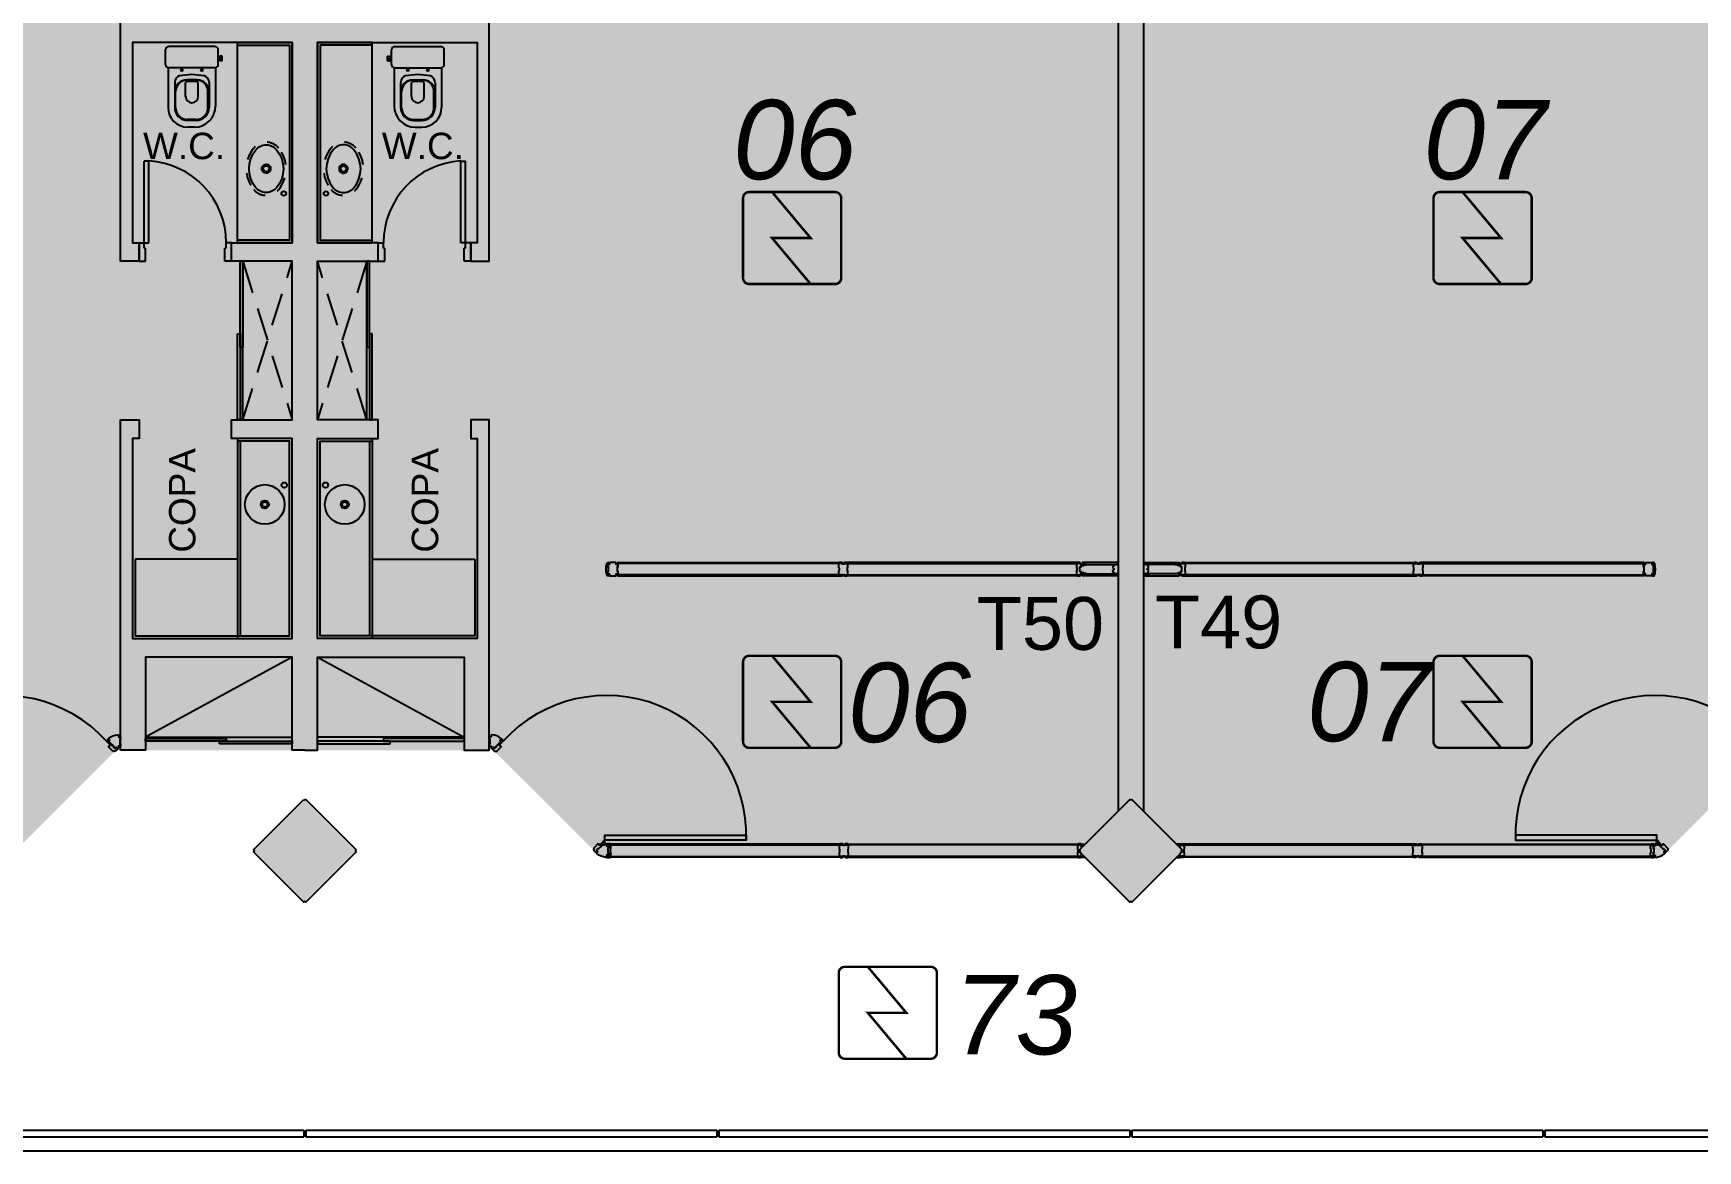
# Model space of a CAD drawing. Header units: metres. Extents: x -331 to 2982, y 362 to 2539.
# Drawn here: x 794.57 to 807.16, y 1324.54 to 1333 of the extents above; entities that cross this region are included whole.
import ezdxf

# ---------------------------------------------------------------- set-up
doc = ezdxf.new("R2010")
doc.units = ezdxf.units.M
for name, pattern in [('DASHED2', [0.375, 0.25, -0.125]), ('XR_BL2_3 PAV$0$CONTINUOUS', [0]), ('XR_BL2_3 PAV$0$HIDDEN', [0.375, 0.25, -0.125])]:
    doc.linetypes.add(name, pattern=pattern)
doc.layers.add('_salas', color=251, linetype='Continuous', plot=False)
for name, color, linetype in [('ALV', 251, 'Continuous'), ('CX', 251, 'Continuous'), ('DET. FUMAÇA', 1, 'Continuous'), ('Detector_antigo', 84, 'Continuous'), ('Div', 251, 'Continuous'), ('Est', 251, 'Continuous'), ('Mob', 251, 'Continuous'), ('Pis', 251, 'Continuous'), ('Proj', 251, 'DASHED2'), ('Texto_Salas', 251, 'Continuous'), ('vid', 251, 'Continuous')]:
    doc.layers.add(name, color=color, linetype=linetype)
doc.styles.add('ARIAL', font='arial.ttf')
doc.styles.add('X3G_ENTITY_1416BAE9', font='arial.ttf', dxfattribs={"height": 0.6})
doc.styles.add('X3G_ENTITY_142274D6', font='arial.ttf', dxfattribs={"height": 0.4})
doc.styles.add('X3G_ENTITY_14227518', font='arial.ttf', dxfattribs={"height": 0.4})

# ---------------------------------------------------------------- blocks, each defined once
blk = doc.blocks.new('Detector de fumaça')
at = {"layer": 'DET. FUMAÇA', "linetype": 'Continuous', "lineweight": 15, "const_width": 0.0187}
blk.add_lwpolyline([(774.599, 539.816), (775.249, 539.816, -0.414214), (775.296, 539.769), (775.296, 539.167, -0.414214), (775.249, 539.12), (774.599, 539.12, -0.414214), (774.553, 539.167), (774.553, 539.769, -0.414214)], format="xyb", close=True, dxfattribs=at)
blk.add_lwpolyline([(774.773, 539.816), (775.064, 539.468), (774.773, 539.468), (775.064, 539.12)], dxfattribs=at)

msp = doc.modelspace()

# ---------------------------------------------------------------- hatches: boundary and pattern name
at = {"layer": '_salas', "transparency": 33554559}
h = msp.add_hatch(color=256, dxfattribs=at)
h.dxf.hatch_style = 1
h.paths.add_polyline_path([(870.379, 1337.729), (851.629, 1337.729), (851.629, 1339.284), (851.299, 1339.284), (851.299, 1337.729), (840.564, 1337.729), (840.564, 1339.284), (840.234, 1339.284), (840.234, 1337.729), (765.239, 1337.729), (765.239, 1326.38), (765.429, 1326.38), (765.429, 1326.577), (765.615, 1326.764), (769.35, 1326.765), (769.383, 1326.773), (769.434, 1326.814), (770.192, 1327.57), (770.205, 1327.583), (770.229, 1327.574), (771.624, 1327.574), (773.019, 1327.574), (773.043, 1327.583), (773.056, 1327.57), (773.814, 1326.814), (773.866, 1326.773), (773.898, 1326.765), (777.527, 1326.765), (777.867, 1326.425), (777.874, 1326.432), (778.221, 1326.765), (781.85, 1326.765), (781.882, 1326.773), (781.934, 1326.814), (782.692, 1327.57), (782.705, 1327.583), (782.729, 1327.574), (784.124, 1327.574), (785.519, 1327.574), (785.543, 1327.583), (785.556, 1327.57), (786.314, 1326.814), (786.365, 1326.773), (786.398, 1326.765), (790.027, 1326.765), (790.367, 1326.425), (790.374, 1326.432), (790.721, 1326.765), (794.35, 1326.765), (794.382, 1326.773), (794.434, 1326.814), (795.191, 1327.57), (795.205, 1327.583), (795.229, 1327.574), (796.624, 1327.574), (798.019, 1327.574), (798.043, 1327.583), (798.056, 1327.57), (798.814, 1326.814), (798.865, 1326.773), (798.898, 1326.765), (802.527, 1326.765), (802.867, 1326.425), (802.874, 1326.432), (803.221, 1326.765), (806.85, 1326.765), (806.882, 1326.773), (806.934, 1326.814), (807.691, 1327.57), (807.705, 1327.583), (807.729, 1327.574), (809.124, 1327.574), (810.519, 1327.574), (810.543, 1327.583), (810.556, 1327.57), (811.314, 1326.814), (811.365, 1326.773), (811.398, 1326.765), (815.027, 1326.765), (815.367, 1326.425), (815.374, 1326.432), (815.721, 1326.765), (819.35, 1326.765), (819.382, 1326.773), (819.434, 1326.814), (820.191, 1327.57), (820.204, 1327.583), (820.229, 1327.574), (821.624, 1327.574), (823.019, 1327.574), (823.043, 1327.583), (823.056, 1327.57), (823.814, 1326.814), (823.865, 1326.773), (823.898, 1326.765), (827.528, 1326.765), (827.867, 1326.425), (827.874, 1326.432), (828.221, 1326.765), (831.85, 1326.765), (831.883, 1326.773), (831.935, 1326.814), (832.692, 1327.57), (832.705, 1327.583), (832.729, 1327.574), (834.124, 1327.574), (835.519, 1327.574), (835.544, 1327.583), (835.557, 1327.57), (836.314, 1326.814), (836.366, 1326.773), (836.398, 1326.765), (840.042, 1326.765), (840.374, 1326.432), (840.756, 1326.814), (840.474, 1327.096), (840.474, 1328.054), (841.234, 1328.054), (841.234, 1329.894), (849.608, 1329.894), (849.608, 1326.814), (849.748, 1326.814), (849.748, 1327.574), (851.494, 1327.574), (852.889, 1327.574), (852.913, 1327.583), (852.926, 1327.57), (853.684, 1326.814), (853.736, 1326.773), (853.768, 1326.765), (857.397, 1326.765), (857.737, 1326.425), (857.744, 1326.432), (858.091, 1326.765), (861.72, 1326.765), (861.752, 1326.773), (861.804, 1326.814), (862.562, 1327.57), (862.575, 1327.583), (862.599, 1327.574), (863.994, 1327.574), (865.389, 1327.574), (865.413, 1327.583), (865.426, 1327.57), (866.184, 1326.814), (866.235, 1326.773), (866.268, 1326.765), (870.003, 1326.764), (870.189, 1326.577), (870.189, 1326.38), (870.379, 1326.38), (870.379, 1326.38)])
h = msp.add_hatch(color=256, dxfattribs=at)
h.dxf.hatch_style = 1
h.paths.add_polyline_path([(797.006, 1326.814), (796.624, 1327.196), (796.242, 1326.814), (796.624, 1326.432)])
h.paths.add_polyline_path([(809.124, 1327.196), (808.742, 1326.814), (809.124, 1326.432), (809.506, 1326.814)])
h.paths.add_polyline_path([(821.624, 1326.432), (822.006, 1326.814), (821.624, 1327.196), (821.242, 1326.814)])

# ---------------------------------------------------------------- linework, layer by layer
at = {"layer": 'ALV'}
for p, q in [((802.779, 1335.113), (802.779, 1327.115)), ((802.969, 1335.113), (802.969, 1327.115))]:
    msp.add_line(p, q, dxfattribs=at)
for points in [[(796.624, 1327.574), (796.529, 1327.574), (796.529, 1328.279), (795.419, 1328.279), (795.419, 1327.574), (795.229, 1327.574), (795.229, 1330.074), (795.369, 1330.074), (795.369, 1329.934), (795.319, 1329.934), (795.319, 1328.419), (796.529, 1328.419), (796.529, 1329.934), (796.069, 1329.934), (796.069, 1330.074), (796.529, 1330.074), (796.529, 1331.274), (796.069, 1331.274), (796.069, 1331.414), (796.529, 1331.414), (796.529, 1332.929), (795.319, 1332.929), (795.319, 1331.414), (795.369, 1331.414), (795.369, 1331.274), (795.229, 1331.274), (795.229, 1334.724)], [(796.624, 1327.574), (796.719, 1327.574), (796.719, 1328.279), (797.829, 1328.279), (797.829, 1327.574), (798.019, 1327.574), (798.019, 1330.074), (797.879, 1330.074), (797.879, 1329.934), (797.929, 1329.934), (797.929, 1328.419), (796.719, 1328.419), (796.719, 1329.934), (797.179, 1329.934), (797.179, 1330.074), (796.719, 1330.074), (796.719, 1331.274), (797.179, 1331.274), (797.179, 1331.414), (796.719, 1331.414), (796.719, 1332.929), (797.929, 1332.929), (797.929, 1331.414), (797.879, 1331.414), (797.879, 1331.274), (798.019, 1331.274), (798.019, 1334.724)]]:
    msp.add_lwpolyline(points, dxfattribs=at)
at = {"layer": 'CX'}
for p, q in [((795.409, 1331.414), (795.409, 1332.033)), ((795.444, 1332.033), (795.409, 1332.033)), ((795.444, 1331.414), (795.444, 1332.033)), ((797.804, 1331.414), (797.804, 1332.033)), ((797.804, 1332.033), (797.839, 1332.033)), ((797.839, 1331.414), (797.839, 1332.033)), ((795.369, 1331.274), (795.369, 1331.414)), ((795.369, 1331.414), (795.409, 1331.414)), ((795.409, 1331.414), (795.444, 1331.414)), ((795.409, 1331.374), (795.409, 1331.414)), ((795.409, 1331.374), (795.419, 1331.374)), ((795.419, 1331.274), (795.419, 1331.374)), ((796.019, 1331.274), (796.019, 1331.374)), ((796.029, 1331.374), (796.019, 1331.374)), ((796.069, 1331.414), (796.029, 1331.414)), ((796.029, 1331.374), (796.029, 1331.414)), ((796.069, 1331.274), (796.069, 1331.414)), ((797.179, 1331.274), (797.179, 1331.414)), ((797.179, 1331.414), (797.219, 1331.414)), ((797.219, 1331.374), (797.219, 1331.414)), ((797.219, 1331.374), (797.229, 1331.374)), ((797.229, 1331.274), (797.229, 1331.374)), ((797.839, 1331.414), (797.804, 1331.414)), ((797.829, 1331.274), (797.829, 1331.374)), ((797.839, 1331.374), (797.829, 1331.374)), ((797.839, 1331.374), (797.839, 1331.414)), ((797.879, 1331.414), (797.839, 1331.414)), ((797.879, 1331.274), (797.879, 1331.414)), ((795.369, 1331.274), (795.419, 1331.274)), ((796.069, 1331.274), (796.019, 1331.274)), ((797.179, 1331.274), (797.229, 1331.274)), ((797.879, 1331.274), (797.829, 1331.274))]:
    msp.add_line(p, q, dxfattribs=at)
for points in [[(798.92, 1328.893, -0.32019), (798.911, 1328.9, 0.002744), (798.907, 1328.911, -0.332744), (798.908, 1328.912, 0.702025), (798.907, 1328.916, -0.317833), (798.906, 1328.917, -0.05088), (798.904, 1328.944, -0.05088), (798.906, 1328.972, -0.317833), (798.907, 1328.973, 0.702025), (798.908, 1328.977, -0.332744), (798.907, 1328.978, 0.002744), (798.911, 1328.989, -0.32019), (798.92, 1328.995), (798.923, 1328.995, -0.414214), (798.928, 1328.99), (798.928, 1328.979), (798.915, 1328.979), (798.915, 1328.962, 0.414214), (798.915, 1328.962), (798.916, 1328.962), (798.916, 1328.963, -0.414214), (798.918, 1328.965), (798.92, 1328.965), (798.92, 1328.924), (798.918, 1328.924, -0.414214), (798.916, 1328.926), (798.916, 1328.927), (798.915, 1328.927, 0.414214), (798.915, 1328.926), (798.915, 1328.909), (798.928, 1328.909), (798.928, 1328.898, -0.414214), (798.923, 1328.893)], [(798.993, 1328.965), (798.993, 1328.962), (798.994, 1328.962, 0.414214), (798.995, 1328.962), (798.995, 1328.979), (798.98, 1328.979), (798.98, 1328.99, 0.414214), (798.975, 1328.995), (798.935, 1328.995, 0.414214), (798.93, 1328.99), (798.93, 1328.979), (798.915, 1328.979), (798.915, 1328.962, 0.414214), (798.915, 1328.962), (798.916, 1328.962), (798.916, 1328.963, -0.414214), (798.918, 1328.965), (798.92, 1328.965), (798.92, 1328.924), (798.918, 1328.924, -0.414214), (798.916, 1328.926), (798.916, 1328.927), (798.915, 1328.927, 0.414214), (798.915, 1328.926), (798.915, 1328.909), (798.93, 1328.909), (798.93, 1328.898, 0.414214), (798.935, 1328.893), (798.955, 1328.893), (798.975, 1328.893, 0.414214), (798.98, 1328.898), (798.98, 1328.909), (798.995, 1328.909), (798.995, 1328.926, 0.414214), (798.994, 1328.927), (798.993, 1328.927), (798.993, 1328.924), (798.99, 1328.924), (798.99, 1328.965)], [(800.7, 1328.986), (800.696, 1328.986, 0.414214), (800.693, 1328.983), (800.693, 1328.989, 0.439162), (800.687, 1328.995), (800.669, 1328.995, 0.414214), (800.668, 1328.994), (800.668, 1328.994), (800.683, 1328.994), (800.683, 1328.987), (800.668, 1328.987, 0.322891), (800.663, 1328.981), (800.663, 1328.961, 0.13729), (800.663, 1328.958), (800.665, 1328.956, -0.13729), (800.666, 1328.953), (800.666, 1328.944), (800.666, 1328.935, -0.13729), (800.665, 1328.933), (800.663, 1328.93, 0.13729), (800.663, 1328.928), (800.663, 1328.907, 0.322891), (800.668, 1328.902), (800.683, 1328.902), (800.683, 1328.895), (800.668, 1328.895), (800.668, 1328.894, 0.414214), (800.669, 1328.893), (800.687, 1328.893, 0.439162), (800.693, 1328.9), (800.693, 1328.905, 0.414214), (800.696, 1328.902), (800.7, 1328.902, 0.414214), (800.703, 1328.905), (800.703, 1328.9, 0.439162), (800.709, 1328.893), (800.727, 1328.893, 0.414214), (800.728, 1328.894), (800.728, 1328.895), (800.713, 1328.895), (800.713, 1328.902), (800.728, 1328.902, 0.322891), (800.734, 1328.907), (800.734, 1328.928, 0.13729), (800.733, 1328.93), (800.731, 1328.933, -0.13729), (800.731, 1328.935), (800.731, 1328.944), (800.731, 1328.953, -0.13729), (800.731, 1328.956), (800.733, 1328.958, 0.13729), (800.734, 1328.961), (800.734, 1328.981, 0.322891), (800.728, 1328.987), (800.713, 1328.987), (800.713, 1328.994), (800.728, 1328.994), (800.728, 1328.994, 0.414214), (800.727, 1328.995), (800.709, 1328.995, 0.439162), (800.703, 1328.989), (800.703, 1328.983, 0.414214)], [(802.739, 1328.956), (802.742, 1328.967, -0.194954), (802.743, 1328.968), (802.744, 1328.969, 0.387702), (802.745, 1328.972), (802.743, 1328.975), (802.744, 1328.975), (802.746, 1328.971), (802.747, 1328.971), (802.747, 1328.978), (802.735, 1328.978), (802.735, 1328.979), (802.779, 1328.979), (802.779, 1328.909), (802.735, 1328.909), (802.735, 1328.911), (802.747, 1328.911), (802.747, 1328.917), (802.746, 1328.918), (802.744, 1328.914), (802.743, 1328.914), (802.745, 1328.917, 0.387702), (802.744, 1328.92), (802.743, 1328.921, -0.194954), (802.742, 1328.922), (802.739, 1328.932, -0.268551), (802.741, 1328.937), (802.749, 1328.942), (802.749, 1328.946), (802.741, 1328.952, -0.268551)], [(803.008, 1328.956), (803.006, 1328.967, 0.194954), (803.005, 1328.968), (803.003, 1328.969, -0.387702), (803.003, 1328.972), (803.004, 1328.975), (803.004, 1328.975), (803.002, 1328.971), (803.001, 1328.971), (803.001, 1328.978), (803.013, 1328.978), (803.013, 1328.979), (802.969, 1328.979), (802.969, 1328.909), (803.013, 1328.909), (803.013, 1328.911), (803.001, 1328.911), (803.001, 1328.917), (803.002, 1328.918), (803.004, 1328.914), (803.004, 1328.914), (803.003, 1328.917, -0.387702), (803.003, 1328.92), (803.005, 1328.921, 0.194954), (803.006, 1328.922), (803.008, 1328.932, 0.268551), (803.007, 1328.937), (802.999, 1328.942), (802.999, 1328.946), (803.007, 1328.952, 0.268551)], [(805.048, 1328.986), (805.052, 1328.986, -0.414214), (805.055, 1328.983), (805.055, 1328.989, -0.439162), (805.061, 1328.995), (805.079, 1328.995, -0.414214), (805.08, 1328.994), (805.08, 1328.994), (805.065, 1328.994), (805.065, 1328.987), (805.08, 1328.987, -0.322891), (805.085, 1328.981), (805.085, 1328.961, -0.13729), (805.085, 1328.958), (805.083, 1328.956, 0.13729), (805.082, 1328.953), (805.082, 1328.944), (805.082, 1328.935, 0.13729), (805.083, 1328.933), (805.085, 1328.93, -0.13729), (805.085, 1328.928), (805.085, 1328.907, -0.322891), (805.08, 1328.902), (805.065, 1328.902), (805.065, 1328.895), (805.08, 1328.895), (805.08, 1328.894, -0.414214), (805.079, 1328.893), (805.061, 1328.893, -0.439162), (805.055, 1328.9), (805.055, 1328.905, -0.414214), (805.052, 1328.902), (805.048, 1328.902, -0.414214), (805.045, 1328.905), (805.045, 1328.9, -0.439162), (805.039, 1328.893), (805.021, 1328.893, -0.414214), (805.02, 1328.894), (805.02, 1328.895), (805.035, 1328.895), (805.035, 1328.902), (805.02, 1328.902, -0.322891), (805.014, 1328.907), (805.014, 1328.928, -0.13729), (805.015, 1328.93), (805.017, 1328.933, 0.13729), (805.017, 1328.935), (805.017, 1328.944), (805.017, 1328.953, 0.13729), (805.017, 1328.956), (805.015, 1328.958, -0.13729), (805.014, 1328.961), (805.014, 1328.981, -0.322891), (805.02, 1328.987), (805.035, 1328.987), (805.035, 1328.994), (805.02, 1328.994), (805.02, 1328.994, -0.414214), (805.021, 1328.995), (805.039, 1328.995, -0.439162), (805.045, 1328.989), (805.045, 1328.983, -0.414214)], [(806.755, 1328.965), (806.755, 1328.962), (806.754, 1328.962, -0.414214), (806.753, 1328.962), (806.753, 1328.979), (806.768, 1328.979), (806.768, 1328.99, -0.414214), (806.773, 1328.995), (806.813, 1328.995, -0.414214), (806.818, 1328.99), (806.818, 1328.979), (806.833, 1328.979), (806.833, 1328.962, -0.414214), (806.833, 1328.962), (806.832, 1328.962), (806.832, 1328.963, 0.414214), (806.83, 1328.965), (806.828, 1328.965), (806.828, 1328.924), (806.83, 1328.924, 0.414214), (806.832, 1328.926), (806.832, 1328.927), (806.833, 1328.927, -0.414214), (806.833, 1328.926), (806.833, 1328.909), (806.818, 1328.909), (806.818, 1328.898, -0.414214), (806.813, 1328.893), (806.793, 1328.893), (806.773, 1328.893, -0.414214), (806.768, 1328.898), (806.768, 1328.909), (806.753, 1328.909), (806.753, 1328.926, -0.414214), (806.754, 1328.927), (806.755, 1328.927), (806.755, 1328.924), (806.758, 1328.924), (806.758, 1328.965)], [(806.828, 1328.893, 0.32019), (806.837, 1328.9, -0.002744), (806.84, 1328.911, 0.332744), (806.84, 1328.912, -0.702025), (806.841, 1328.916, 0.317833), (806.841, 1328.917, 0.05088), (806.844, 1328.944, 0.05088), (806.841, 1328.972, 0.317833), (806.841, 1328.973, -0.702025), (806.84, 1328.977, 0.332744), (806.84, 1328.978, -0.002744), (806.837, 1328.989, 0.32019), (806.828, 1328.995), (806.825, 1328.995, 0.414214), (806.82, 1328.99), (806.82, 1328.979), (806.833, 1328.979), (806.833, 1328.962, -0.414214), (806.833, 1328.962), (806.832, 1328.962), (806.832, 1328.963, 0.414214), (806.83, 1328.965), (806.828, 1328.965), (806.828, 1328.924), (806.83, 1328.924, 0.414214), (806.832, 1328.926), (806.832, 1328.927), (806.833, 1328.927, -0.414214), (806.833, 1328.926), (806.833, 1328.909), (806.82, 1328.909), (806.82, 1328.898, 0.414214), (806.825, 1328.893)], [(795.229, 1327.659, -0.414214), (795.228, 1327.658), (795.227, 1327.658), (795.227, 1327.659, 0.414214), (795.225, 1327.661), (795.224, 1327.661), (795.224, 1327.641), (795.224, 1327.621), (795.225, 1327.621, 0.414214), (795.227, 1327.622), (795.227, 1327.623), (795.228, 1327.623, -0.414214), (795.229, 1327.623), (795.229, 1327.606), (795.214, 1327.606), (795.214, 1327.595, -0.668179), (795.205, 1327.591), (795.197, 1327.599), (795.187, 1327.589), (795.175, 1327.601, -0.414214), (795.175, 1327.601), (795.175, 1327.602), (795.176, 1327.601, 0.414214), (795.179, 1327.601), (795.18, 1327.603), (795.151, 1327.631), (795.15, 1327.63, 0.414214), (795.15, 1327.627), (795.151, 1327.627), (795.15, 1327.626, -0.414214), (795.149, 1327.626), (795.137, 1327.638), (795.148, 1327.649), (795.14, 1327.657, -0.441105), (795.14, 1327.664, -0.152372), (795.208, 1327.692, -0.441105), (795.214, 1327.687), (795.214, 1327.676), (795.229, 1327.676)], [(798.019, 1327.659, 0.414214), (798.02, 1327.658), (798.021, 1327.658), (798.021, 1327.659, -0.414214), (798.023, 1327.661), (798.024, 1327.661), (798.024, 1327.641), (798.024, 1327.621), (798.023, 1327.621, -0.414214), (798.021, 1327.622), (798.021, 1327.623), (798.02, 1327.623, 0.414214), (798.019, 1327.623), (798.019, 1327.606), (798.034, 1327.606), (798.034, 1327.595, 0.668179), (798.043, 1327.591), (798.051, 1327.599), (798.061, 1327.589), (798.073, 1327.601, 0.414214), (798.073, 1327.601), (798.073, 1327.602), (798.072, 1327.601, -0.414214), (798.069, 1327.601), (798.068, 1327.603), (798.097, 1327.631), (798.098, 1327.63, -0.414214), (798.098, 1327.627), (798.097, 1327.627), (798.098, 1327.626, 0.414214), (798.099, 1327.626), (798.111, 1327.638), (798.1, 1327.649), (798.108, 1327.657, 0.441105), (798.108, 1327.664, 0.152372), (798.04, 1327.692, 0.441105), (798.034, 1327.687), (798.034, 1327.676), (798.019, 1327.676)], [(798.89, 1326.857), (798.897, 1326.864, 0.414214), (798.897, 1326.871), (798.888, 1326.88, 0.414214), (798.885, 1326.88), (798.877, 1326.872), (798.878, 1326.871), (798.878, 1326.871), (798.877, 1326.872), (798.877, 1326.872), (798.886, 1326.881, -0.294496), (798.888, 1326.882, 3.099483), (798.884, 1326.888), (798.882, 1326.886), (798.883, 1326.885), (798.862, 1326.864), (798.864, 1326.862), (798.874, 1326.872), (798.874, 1326.871), (798.865, 1326.863), (798.867, 1326.86), (798.867, 1326.86), (798.866, 1326.861), (798.858, 1326.853), (798.853, 1326.858), (798.852, 1326.855), (798.848, 1326.86), (798.85, 1326.86), (798.845, 1326.866, 0.414214), (798.842, 1326.866), (798.814, 1326.837, 0.414214), (798.814, 1326.814), (798.827, 1326.8, 0.422579), (798.834, 1326.801), (798.841, 1326.808), (798.83, 1326.818), (798.842, 1326.83, -0.414214), (798.843, 1326.83), (798.844, 1326.829), (798.843, 1326.829, 0.414214), (798.843, 1326.826), (798.844, 1326.825), (798.873, 1326.854), (798.872, 1326.855, 0.414214), (798.869, 1326.855), (798.869, 1326.854), (798.868, 1326.855, -0.414214), (798.868, 1326.855), (798.88, 1326.868)], [(806.858, 1326.857), (806.85, 1326.864, -0.414214), (806.85, 1326.871), (806.86, 1326.88, -0.414214), (806.862, 1326.88), (806.87, 1326.872), (806.869, 1326.871), (806.87, 1326.871), (806.871, 1326.872), (806.871, 1326.872), (806.862, 1326.881, 0.294496), (806.86, 1326.882, -3.099483), (806.864, 1326.888), (806.866, 1326.886), (806.865, 1326.885), (806.886, 1326.864), (806.884, 1326.862), (806.874, 1326.872), (806.874, 1326.871), (806.883, 1326.863), (806.88, 1326.86), (806.881, 1326.86), (806.882, 1326.861), (806.89, 1326.853), (806.895, 1326.858), (806.896, 1326.855), (806.9, 1326.86), (806.897, 1326.86), (806.903, 1326.866, -0.414214), (806.905, 1326.866), (806.934, 1326.837, -0.414214), (806.934, 1326.814), (806.921, 1326.8, -0.422579), (806.914, 1326.801), (806.907, 1326.808), (806.917, 1326.818), (806.905, 1326.83, 0.414214), (806.905, 1326.83), (806.904, 1326.829), (806.905, 1326.829, -0.414214), (806.905, 1326.826), (806.903, 1326.825), (806.875, 1326.854), (806.876, 1326.855, -0.414214), (806.878, 1326.855), (806.879, 1326.854), (806.88, 1326.855, 0.414214), (806.88, 1326.855), (806.868, 1326.868)], [(798.922, 1326.78), (798.907, 1326.78), (798.907, 1326.769, -0.440902), (798.901, 1326.764, -0.152386), (798.834, 1326.792, -0.440902), (798.833, 1326.8), (798.841, 1326.807), (798.83, 1326.818), (798.842, 1326.83, -0.414214), (798.843, 1326.83), (798.844, 1326.829), (798.843, 1326.829, 0.414214), (798.843, 1326.826), (798.844, 1326.825), (798.873, 1326.854), (798.872, 1326.855, 0.414214), (798.869, 1326.855), (798.869, 1326.854), (798.868, 1326.855, -0.414214), (798.868, 1326.855), (798.88, 1326.868), (798.891, 1326.857), (798.898, 1326.865, -0.668179), (798.907, 1326.861), (798.907, 1326.85), (798.922, 1326.85), (798.922, 1326.833, -0.414214), (798.921, 1326.833), (798.92, 1326.833), (798.92, 1326.834, 0.414214), (798.919, 1326.835), (798.917, 1326.835), (798.917, 1326.815), (798.917, 1326.795), (798.919, 1326.795, 0.414214), (798.92, 1326.797), (798.92, 1326.798), (798.921, 1326.798, -0.414214), (798.922, 1326.797)], [(798.939, 1326.798, 0.13729), (798.939, 1326.801), (798.937, 1326.804, -0.13729), (798.936, 1326.806), (798.936, 1326.815), (798.936, 1326.824, -0.13729), (798.937, 1326.827), (798.939, 1326.829, 0.13729), (798.939, 1326.832), (798.939, 1326.852, 0.322891), (798.934, 1326.857), (798.919, 1326.857), (798.919, 1326.865), (798.934, 1326.865), (798.934, 1326.865, 0.414214), (798.933, 1326.866), (798.915, 1326.866, 0.439162), (798.909, 1326.86), (798.909, 1326.85), (798.922, 1326.85), (798.922, 1326.833, -0.414214), (798.921, 1326.833), (798.92, 1326.833), (798.92, 1326.834, 0.414214), (798.919, 1326.835), (798.917, 1326.835), (798.917, 1326.815), (798.917, 1326.795), (798.919, 1326.795, 0.414214), (798.92, 1326.797), (798.92, 1326.798), (798.921, 1326.798, -0.414214), (798.922, 1326.797), (798.922, 1326.78), (798.909, 1326.78), (798.909, 1326.77, 0.439162), (798.915, 1326.763), (798.933, 1326.763, 0.414214), (798.934, 1326.764), (798.934, 1326.764), (798.919, 1326.764), (798.919, 1326.772), (798.934, 1326.772, 0.322891), (798.939, 1326.777)], [(800.705, 1326.857), (800.701, 1326.857, 0.414214), (800.698, 1326.854), (800.698, 1326.859, 0.439162), (800.692, 1326.866), (800.674, 1326.866, 0.414214), (800.673, 1326.865), (800.673, 1326.864), (800.688, 1326.864), (800.688, 1326.857), (800.673, 1326.857, 0.322891), (800.668, 1326.852), (800.668, 1326.831, 0.13729), (800.668, 1326.829), (800.67, 1326.826, -0.13729), (800.671, 1326.823), (800.671, 1326.815), (800.671, 1326.806, -0.13729), (800.67, 1326.803), (800.668, 1326.8, 0.13729), (800.668, 1326.798), (800.668, 1326.778, 0.322891), (800.673, 1326.772), (800.688, 1326.772), (800.688, 1326.765), (800.673, 1326.765), (800.673, 1326.765, 0.414214), (800.674, 1326.764), (800.692, 1326.764, 0.439162), (800.698, 1326.77), (800.698, 1326.776, 0.414214), (800.701, 1326.773), (800.705, 1326.773, 0.414214), (800.708, 1326.776), (800.708, 1326.77, 0.439162), (800.714, 1326.764), (800.732, 1326.764, 0.414214), (800.733, 1326.765), (800.733, 1326.765), (800.718, 1326.765), (800.718, 1326.772), (800.733, 1326.772, 0.322891), (800.739, 1326.778), (800.739, 1326.798, 0.13729), (800.738, 1326.8), (800.736, 1326.803, -0.13729), (800.736, 1326.806), (800.736, 1326.815), (800.736, 1326.823, -0.13729), (800.736, 1326.826), (800.738, 1326.829, 0.13729), (800.739, 1326.831), (800.739, 1326.852, 0.322891), (800.733, 1326.857), (800.718, 1326.857), (800.718, 1326.864), (800.733, 1326.864), (800.733, 1326.865, 0.414214), (800.732, 1326.866), (800.714, 1326.866, 0.439162), (800.708, 1326.859), (800.708, 1326.854, 0.414214)], [(802.5, 1326.792), (802.485, 1326.807), (802.492, 1326.814), (802.485, 1326.821), (802.5, 1326.837), (802.5, 1326.859, 0.439162), (802.494, 1326.866), (802.476, 1326.866, 0.414214), (802.475, 1326.865), (802.475, 1326.864), (802.49, 1326.864), (802.49, 1326.857), (802.476, 1326.857, 0.322891), (802.47, 1326.852), (802.47, 1326.831, 0.13729), (802.471, 1326.829), (802.472, 1326.826, -0.13729), (802.473, 1326.823), (802.473, 1326.815), (802.473, 1326.806, -0.13729), (802.472, 1326.803), (802.471, 1326.8, 0.13729), (802.47, 1326.798), (802.47, 1326.778, 0.322891), (802.476, 1326.772), (802.49, 1326.772), (802.49, 1326.765), (802.475, 1326.765), (802.475, 1326.765, 0.414214), (802.476, 1326.764), (802.494, 1326.764, 0.439162), (802.5, 1326.77)], [(803.247, 1326.792), (803.263, 1326.807), (803.256, 1326.814), (803.263, 1326.821), (803.247, 1326.837), (803.247, 1326.859, -0.439162), (803.253, 1326.866), (803.271, 1326.866, -0.414214), (803.272, 1326.865), (803.272, 1326.864), (803.257, 1326.864), (803.257, 1326.857), (803.272, 1326.857, -0.322891), (803.278, 1326.852), (803.278, 1326.831, -0.13729), (803.277, 1326.829), (803.276, 1326.826, 0.13729), (803.275, 1326.823), (803.275, 1326.815), (803.275, 1326.806, 0.13729), (803.276, 1326.803), (803.277, 1326.8, -0.13729), (803.278, 1326.798), (803.278, 1326.778, -0.322891), (803.272, 1326.772), (803.257, 1326.772), (803.257, 1326.765), (803.272, 1326.765), (803.272, 1326.765, -0.414214), (803.271, 1326.764), (803.253, 1326.764, -0.439162), (803.247, 1326.77)], [(805.043, 1326.857), (805.047, 1326.857, -0.414214), (805.05, 1326.854), (805.05, 1326.859, -0.439162), (805.056, 1326.866), (805.074, 1326.866, -0.414214), (805.075, 1326.865), (805.075, 1326.864), (805.06, 1326.864), (805.06, 1326.857), (805.075, 1326.857, -0.322891), (805.08, 1326.852), (805.08, 1326.831, -0.13729), (805.08, 1326.829), (805.078, 1326.826, 0.13729), (805.077, 1326.823), (805.077, 1326.815), (805.077, 1326.806, 0.13729), (805.078, 1326.803), (805.08, 1326.8, -0.13729), (805.08, 1326.798), (805.08, 1326.778, -0.322891), (805.075, 1326.772), (805.06, 1326.772), (805.06, 1326.765), (805.075, 1326.765), (805.075, 1326.765, -0.414214), (805.074, 1326.764), (805.056, 1326.764, -0.439162), (805.05, 1326.77), (805.05, 1326.776, -0.414214), (805.047, 1326.773), (805.043, 1326.773, -0.414214), (805.04, 1326.776), (805.04, 1326.77, -0.439162), (805.034, 1326.764), (805.016, 1326.764, -0.414214), (805.015, 1326.765), (805.015, 1326.765), (805.03, 1326.765), (805.03, 1326.772), (805.015, 1326.772, -0.322891), (805.009, 1326.778), (805.009, 1326.798, -0.13729), (805.01, 1326.8), (805.012, 1326.803, 0.13729), (805.012, 1326.806), (805.012, 1326.815), (805.012, 1326.823, 0.13729), (805.012, 1326.826), (805.01, 1326.829, -0.13729), (805.009, 1326.831), (805.009, 1326.852, -0.322891), (805.015, 1326.857), (805.03, 1326.857), (805.03, 1326.864), (805.015, 1326.864), (805.015, 1326.865, -0.414214), (805.016, 1326.866), (805.034, 1326.866, -0.439162), (805.04, 1326.859), (805.04, 1326.854, -0.414214)], [(806.808, 1326.798, -0.13729), (806.809, 1326.801), (806.811, 1326.804, 0.13729), (806.811, 1326.806), (806.811, 1326.815), (806.811, 1326.824, 0.13729), (806.811, 1326.827), (806.809, 1326.829, -0.13729), (806.808, 1326.832), (806.808, 1326.852, -0.322891), (806.814, 1326.857), (806.829, 1326.857), (806.829, 1326.865), (806.814, 1326.865), (806.814, 1326.865, -0.414214), (806.815, 1326.866), (806.833, 1326.866, -0.439162), (806.839, 1326.86), (806.839, 1326.85), (806.826, 1326.85), (806.826, 1326.833, 0.414214), (806.826, 1326.833), (806.827, 1326.833), (806.827, 1326.834, -0.414214), (806.829, 1326.835), (806.831, 1326.835), (806.831, 1326.815), (806.831, 1326.795), (806.829, 1326.795, -0.414214), (806.827, 1326.797), (806.827, 1326.798), (806.826, 1326.798, 0.414214), (806.826, 1326.797), (806.826, 1326.78), (806.839, 1326.78), (806.839, 1326.77, -0.439162), (806.833, 1326.763), (806.815, 1326.763, -0.414214), (806.814, 1326.764), (806.814, 1326.764), (806.829, 1326.764), (806.829, 1326.772), (806.814, 1326.772, -0.322891), (806.808, 1326.777)], [(806.826, 1326.78), (806.841, 1326.78), (806.841, 1326.769, 0.440902), (806.846, 1326.764, 0.152386), (806.914, 1326.792, 0.440902), (806.915, 1326.8), (806.907, 1326.807), (806.917, 1326.818), (806.905, 1326.83, 0.414214), (806.905, 1326.83), (806.904, 1326.829), (806.905, 1326.829, -0.414214), (806.905, 1326.826), (806.903, 1326.825), (806.875, 1326.854), (806.876, 1326.855, -0.414214), (806.878, 1326.855), (806.879, 1326.854), (806.88, 1326.855, 0.414214), (806.88, 1326.855), (806.868, 1326.868), (806.857, 1326.857), (806.849, 1326.865, 0.668179), (806.841, 1326.861), (806.841, 1326.85), (806.826, 1326.85), (806.826, 1326.833, 0.414214), (806.826, 1326.833), (806.827, 1326.833), (806.827, 1326.834, -0.414214), (806.829, 1326.835), (806.831, 1326.835), (806.831, 1326.815), (806.831, 1326.795), (806.829, 1326.795, -0.414214), (806.827, 1326.797), (806.827, 1326.798), (806.826, 1326.798, 0.414214), (806.826, 1326.797)]]:
    msp.add_lwpolyline(points, format="xyb", close=True, dxfattribs=at)
at = {"layer": 'CX', "linetype": 'XR_BL2_3 PAV$0$CONTINUOUS'}
for points in [[(802.469, 1328.893), (802.487, 1328.893, 0.420879), (802.493, 1328.9), (802.493, 1328.91), (802.513, 1328.91), (802.513, 1328.915), (802.518, 1328.915), (802.518, 1328.913, 0.414214), (802.521, 1328.91), (802.53, 1328.91), (802.536, 1328.91), (802.536, 1328.911), (802.53, 1328.911), (802.521, 1328.911, -0.414214), (802.519, 1328.913), (802.519, 1328.915, 0.414214), (802.518, 1328.916), (802.51, 1328.917, -0.212526), (802.509, 1328.918), (802.509, 1328.919), (802.508, 1328.918), (802.509, 1328.917, 0.204506), (802.51, 1328.916), (802.511, 1328.916), (802.511, 1328.911), (802.498, 1328.911), (802.498, 1328.927), (802.489, 1328.927), (802.489, 1328.947), (802.489, 1328.962), (802.498, 1328.962), (802.498, 1328.978), (802.511, 1328.978), (802.511, 1328.973), (802.51, 1328.973, 0.204506), (802.509, 1328.972), (802.508, 1328.971), (802.509, 1328.97), (802.509, 1328.971, -0.212526), (802.51, 1328.972), (802.518, 1328.973, 0.414214), (802.519, 1328.974), (802.519, 1328.976, -0.414214), (802.521, 1328.978), (802.525, 1328.978), (802.536, 1328.978), (802.536, 1328.979), (802.525, 1328.979), (802.521, 1328.979, 0.414214), (802.518, 1328.976), (802.518, 1328.974), (802.513, 1328.974), (802.513, 1328.98), (802.493, 1328.98), (802.493, 1328.989, 0.420879), (802.487, 1328.996), (802.469, 1328.996, 0.414214), (802.468, 1328.995), (802.468, 1328.994), (802.483, 1328.994), (802.483, 1328.987), (802.468, 1328.987, 0.322891), (802.462, 1328.982), (802.462, 1328.961, 0.13729), (802.463, 1328.959), (802.464, 1328.956, -0.13729), (802.465, 1328.954), (802.465, 1328.944), (802.465, 1328.935, -0.13729), (802.464, 1328.933), (802.463, 1328.93, 0.13729), (802.462, 1328.928), (802.462, 1328.907, 0.322891), (802.468, 1328.902), (802.483, 1328.902), (802.483, 1328.895), (802.468, 1328.895), (802.468, 1328.894, 0.414214)], [(803.279, 1328.893), (803.261, 1328.893, -0.420879), (803.255, 1328.9), (803.255, 1328.91), (803.235, 1328.91), (803.235, 1328.915), (803.23, 1328.915), (803.23, 1328.913, -0.414214), (803.227, 1328.91), (803.218, 1328.91), (803.212, 1328.91), (803.212, 1328.911), (803.218, 1328.911), (803.227, 1328.911, 0.414214), (803.229, 1328.913), (803.229, 1328.915, -0.414214), (803.23, 1328.916), (803.237, 1328.917, 0.212526), (803.239, 1328.918), (803.239, 1328.919), (803.24, 1328.918), (803.239, 1328.917, -0.204506), (803.238, 1328.916), (803.237, 1328.916), (803.237, 1328.911), (803.25, 1328.911), (803.25, 1328.927), (803.259, 1328.927), (803.259, 1328.947), (803.259, 1328.962), (803.25, 1328.962), (803.25, 1328.978), (803.237, 1328.978), (803.237, 1328.973), (803.238, 1328.973, -0.204506), (803.239, 1328.972), (803.24, 1328.971), (803.239, 1328.97), (803.239, 1328.971, 0.212526), (803.237, 1328.972), (803.23, 1328.973, -0.414214), (803.229, 1328.974), (803.229, 1328.976, 0.414214), (803.227, 1328.978), (803.223, 1328.978), (803.212, 1328.978), (803.212, 1328.979), (803.223, 1328.979), (803.227, 1328.979, -0.414214), (803.23, 1328.976), (803.23, 1328.974), (803.235, 1328.974), (803.235, 1328.98), (803.255, 1328.98), (803.255, 1328.989, -0.420879), (803.261, 1328.996), (803.279, 1328.996, -0.414214), (803.28, 1328.995), (803.28, 1328.994), (803.265, 1328.994), (803.265, 1328.987), (803.28, 1328.987, -0.322891), (803.286, 1328.982), (803.286, 1328.961, -0.13729), (803.285, 1328.959), (803.283, 1328.956, 0.13729), (803.283, 1328.954), (803.283, 1328.944), (803.283, 1328.935, 0.13729), (803.283, 1328.933), (803.285, 1328.93, -0.13729), (803.286, 1328.928), (803.286, 1328.907, -0.322891), (803.28, 1328.902), (803.265, 1328.902), (803.265, 1328.895), (803.28, 1328.895), (803.28, 1328.894, -0.414214)]]:
    msp.add_lwpolyline(points, format="xyb", close=True, dxfattribs=at)
for points in [[(795.123, 1327.643, -0.414214), (795.123, 1327.646), (795.132, 1327.655, -0.414214), (795.139, 1327.655), (795.147, 1327.648), (795.144, 1327.645), (795.143, 1327.646), (795.145, 1327.648), (795.138, 1327.654, 0.414214), (795.133, 1327.654), (795.124, 1327.645, 0.414214), (795.124, 1327.645), (795.129, 1327.64), (795.131, 1327.642, -0.414214), (795.132, 1327.642), (795.187, 1327.587), (795.198, 1327.597), (795.204, 1327.59, -0.422579), (795.205, 1327.583), (795.192, 1327.57, -0.414214), (795.168, 1327.57), (795.139, 1327.6, -0.414214), (795.139, 1327.602), (795.144, 1327.608), (795.145, 1327.605), (795.149, 1327.609), (795.146, 1327.61), (795.152, 1327.615), (795.124, 1327.643)], [(798.125, 1327.643, 0.414214), (798.125, 1327.646), (798.116, 1327.655, 0.414214), (798.108, 1327.655), (798.101, 1327.648), (798.104, 1327.645), (798.105, 1327.646), (798.103, 1327.648), (798.11, 1327.654, -0.414214), (798.114, 1327.654), (798.124, 1327.645, -0.414214), (798.124, 1327.645), (798.119, 1327.64), (798.117, 1327.642, 0.414214), (798.115, 1327.642), (798.06, 1327.587), (798.05, 1327.597), (798.043, 1327.59, 0.422579), (798.043, 1327.583), (798.056, 1327.57, 0.414214), (798.08, 1327.57), (798.109, 1327.6, 0.414214), (798.109, 1327.602), (798.104, 1327.608), (798.103, 1327.605), (798.099, 1327.609), (798.102, 1327.61), (798.096, 1327.615), (798.124, 1327.643)]]:
    msp.add_lwpolyline(points, format="xyb", dxfattribs=at)
at = {"layer": 'CX'}
for points in [[(795.419, 1327.644), (795.419, 1327.664), (796.029, 1327.664), (796.029, 1327.644)], [(795.979, 1327.624), (795.979, 1327.644), (796.529, 1327.644), (796.529, 1327.624)], [(797.269, 1327.624), (797.269, 1327.644), (796.719, 1327.644), (796.719, 1327.624)], [(797.829, 1327.644), (797.829, 1327.664), (797.219, 1327.664), (797.219, 1327.644)], [(798.893, 1326.895), (798.893, 1326.933), (799.963, 1326.933), (799.963, 1326.895)], [(806.854, 1326.895), (806.854, 1326.933), (805.784, 1326.933), (805.784, 1326.895)]]:
    msp.add_lwpolyline(points, close=True, dxfattribs=at)
for points in [[(802.5, 1326.837), (802.5, 1326.864), (802.528, 1326.864)], [(802.528, 1326.764), (802.5, 1326.764), (802.5, 1326.792)], [(803.247, 1326.837), (803.247, 1326.864), (803.22, 1326.864)], [(803.22, 1326.764), (803.247, 1326.764), (803.247, 1326.792)]]:
    msp.add_lwpolyline(points, dxfattribs=at)
at = {"layer": 'CX', "color": 251, "true_color": 0x606060}
for centre, radius, start, end in [((795.409, 1331.414), 0.62, 0, 86.7638), ((797.839, 1331.414), 0.62, 93.2362, 180), ((794.341, 1326.932), 1.057, 42.2667, 181.8592), ((798.907, 1326.932), 1.057, 358.1408, 137.7333), ((806.841, 1326.932), 1.057, 42.2667, 181.8592)]:
    msp.add_arc(centre, radius, start, end, dxfattribs=at)
at = {"layer": 'Div', "linetype": 'ByBlock'}
for points in [[(802.508, 1328.98), (802.773, 1328.98), (802.773, 1328.995), (802.508, 1328.995)], [(802.508, 1328.909), (802.773, 1328.909), (802.773, 1328.894), (802.508, 1328.894)], [(803.24, 1328.98), (802.975, 1328.98), (802.975, 1328.995), (803.24, 1328.995)], [(803.24, 1328.909), (802.975, 1328.909), (802.975, 1328.894), (803.24, 1328.894)]]:
    msp.add_lwpolyline(points, close=True, dxfattribs=at)
at = {"layer": 'Est', "color": 251}
msp.add_lwpolyline([(796.617, 1327.203), (796.624, 1327.196), (796.631, 1327.203), (797.013, 1326.821), (797.006, 1326.814), (797.013, 1326.807), (796.631, 1326.425), (796.624, 1326.432), (796.617, 1326.425), (796.235, 1326.807), (796.242, 1326.814), (796.235, 1326.821)], close=True, dxfattribs=at)
at = {"layer": 'Est'}
for points in [[(802.874, 1326.432), (802.867, 1326.425), (802.485, 1326.807), (802.492, 1326.814), (802.485, 1326.821), (802.867, 1327.203), (802.874, 1327.196)], [(802.874, 1326.432), (802.881, 1326.425), (803.263, 1326.807), (803.256, 1326.814), (803.263, 1326.821), (802.881, 1327.203), (802.874, 1327.196)]]:
    msp.add_lwpolyline(points, dxfattribs=at)
at = {"layer": 'Mob'}
for p, q in [((795.569, 1332.764), (795.569, 1332.874)), ((795.944, 1332.899), (795.594, 1332.899)), ((795.969, 1332.764), (795.969, 1332.874)), ((795.984, 1332.824), (795.969, 1332.824)), ((795.999, 1332.827), (795.984, 1332.827)), ((795.984, 1332.792), (795.984, 1332.827)), ((795.999, 1332.792), (795.999, 1332.827)), ((797.249, 1332.827), (797.264, 1332.827)), ((797.249, 1332.792), (797.249, 1332.827)), ((797.264, 1332.792), (797.264, 1332.827)), ((797.264, 1332.824), (797.279, 1332.824)), ((797.279, 1332.764), (797.279, 1332.874)), ((797.304, 1332.899), (797.654, 1332.899)), ((797.679, 1332.764), (797.679, 1332.874)), ((795.589, 1332.74), (795.589, 1332.439)), ((795.944, 1332.739), (795.594, 1332.739)), ((795.949, 1332.74), (795.949, 1332.449)), ((795.984, 1332.794), (795.969, 1332.794)), ((795.999, 1332.792), (795.984, 1332.792)), ((797.249, 1332.792), (797.264, 1332.792)), ((797.264, 1332.794), (797.279, 1332.794)), ((797.299, 1332.74), (797.299, 1332.449)), ((797.304, 1332.739), (797.654, 1332.739)), ((797.659, 1332.74), (797.659, 1332.439)), ((795.639, 1332.628), (795.639, 1332.555)), ((795.639, 1332.555), (795.639, 1332.439)), ((795.646, 1332.438), (795.646, 1332.558)), ((795.721, 1332.522), (795.721, 1332.628)), ((795.807, 1332.647), (795.731, 1332.647)), ((795.806, 1332.643), (795.731, 1332.643)), ((795.817, 1332.522), (795.817, 1332.628)), ((795.891, 1332.438), (795.891, 1332.558)), ((795.899, 1332.628), (795.899, 1332.555)), ((795.899, 1332.555), (795.899, 1332.439)), ((797.349, 1332.628), (797.349, 1332.555)), ((797.349, 1332.555), (797.349, 1332.439)), ((797.356, 1332.438), (797.356, 1332.558)), ((797.431, 1332.522), (797.431, 1332.628)), ((797.441, 1332.647), (797.517, 1332.647)), ((797.441, 1332.643), (797.516, 1332.643)), ((797.527, 1332.522), (797.527, 1332.628)), ((797.601, 1332.438), (797.601, 1332.558)), ((797.609, 1332.628), (797.609, 1332.555)), ((797.609, 1332.555), (797.609, 1332.439)), ((795.801, 1332.348), (795.736, 1332.348)), ((795.799, 1332.339), (795.739, 1332.339)), ((797.446, 1332.348), (797.511, 1332.348)), ((797.449, 1332.339), (797.509, 1332.339)), ((795.789, 1332.289), (795.739, 1332.289)), ((797.459, 1332.289), (797.509, 1332.289)), ((796.154, 1330.074), (796.154, 1331.274)), ((797.094, 1330.074), (797.094, 1331.274)), ((796.114, 1329.019), (795.339, 1329.019)), ((797.134, 1329.019), (797.909, 1329.019)), ((796.529, 1328.279), (795.419, 1327.674)), ((796.719, 1328.279), (797.829, 1327.674)), ((795.419, 1327.674), (796.529, 1327.674)), ((797.829, 1327.674), (796.719, 1327.674))]:
    msp.add_line(p, q, dxfattribs=at)
at = {"layer": 'Mob', "ltscale": 0.05}
for p, q in [((796.134, 1329.914), (796.134, 1328.439)), ((797.114, 1329.914), (797.114, 1328.439))]:
    msp.add_line(p, q, dxfattribs=at)
at = {"layer": 'Mob'}
for points in [[(796.114, 1332.929), (796.114, 1332.929), (796.529, 1332.929), (796.529, 1331.414), (796.114, 1331.414), (796.114, 1332.929)], [(797.134, 1332.929), (797.134, 1332.929), (796.719, 1332.929), (796.719, 1331.414), (797.134, 1331.414), (797.134, 1332.929)], [(796.114, 1332.909), (796.509, 1332.909), (796.509, 1331.434), (796.114, 1331.434)], [(797.134, 1332.909), (796.739, 1332.909), (796.739, 1331.434), (797.134, 1331.434)], [(795.339, 1329.019), (795.339, 1328.439), (796.509, 1328.439), (796.509, 1329.914), (796.114, 1329.914)], [(796.114, 1328.419), (796.114, 1328.419), (796.529, 1328.419), (796.529, 1329.934), (796.114, 1329.934), (796.114, 1328.419)], [(797.134, 1328.419), (797.134, 1328.419), (796.719, 1328.419), (796.719, 1329.934), (797.134, 1329.934), (797.134, 1328.419)], [(797.909, 1329.019), (797.909, 1328.439), (796.739, 1328.439), (796.739, 1329.914), (797.134, 1329.914)]]:
    msp.add_lwpolyline(points, dxfattribs=at)
at = {"layer": 'Mob', "linetype": 'XR_BL2_3 PAV$0$HIDDEN', "ltscale": 0.05}
for points in [[(796.237, 1332.131, -0.471699), (796.426, 1332.131)], [(797.011, 1332.131, 0.471699), (796.822, 1332.131)], [(796.237, 1331.818, -0.358975), (796.237, 1332.131)], [(796.426, 1332.131, -0.359179), (796.426, 1331.818)], [(796.822, 1332.131, 0.359179), (796.822, 1331.818)], [(797.011, 1331.818, 0.358975), (797.011, 1332.131)], [(796.426, 1331.818, -0.472393), (796.237, 1331.818)], [(796.822, 1331.818, 0.472393), (797.011, 1331.818)]]:
    msp.add_lwpolyline(points, format="xyb", dxfattribs=at)
at = {"layer": 'Mob'}
for points in [[(796.253, 1331.831, -0.358974), (796.253, 1332.118)], [(796.253, 1332.118, -0.471701), (796.41, 1332.118)], [(796.41, 1332.118, -0.359169), (796.41, 1331.831)], [(796.838, 1332.118, 0.359169), (796.838, 1331.831)], [(796.995, 1332.118, 0.471701), (796.838, 1332.118)], [(796.995, 1331.831, 0.358974), (796.995, 1332.118)], [(796.309, 1331.974, -1), (796.354, 1331.974)], [(796.354, 1331.974, -1), (796.309, 1331.974)], [(796.939, 1331.974, 1), (796.894, 1331.974)], [(796.894, 1331.974, 1), (796.939, 1331.974)], [(796.41, 1331.831, -0.472527), (796.253, 1331.831)], [(796.838, 1331.831, 0.472527), (796.995, 1331.831)]]:
    msp.add_lwpolyline(points, format="xyb", dxfattribs=at)
for points in [[(796.331, 1331.941, -1.732057), (796.361, 1331.991, -0.577348)], [(796.916, 1331.941, 1.732057), (796.887, 1331.991, 0.577348)]]:
    msp.add_lwpolyline(points, format="xyb", close=True, dxfattribs=at)
for points in [[(796.134, 1331.274), (796.154, 1331.274), (796.154, 1330.624), (796.134, 1330.624)], [(797.114, 1331.274), (797.094, 1331.274), (797.094, 1330.624), (797.114, 1330.624)], [(796.114, 1330.724), (796.134, 1330.724), (796.134, 1330.074), (796.114, 1330.074)], [(797.134, 1330.724), (797.114, 1330.724), (797.114, 1330.074), (797.134, 1330.074)]]:
    msp.add_lwpolyline(points, close=True, dxfattribs=at)
for centre, radius in [((795.694, 1332.72), 0.0075), ((795.844, 1332.72), 0.0075), ((797.404, 1332.72), 0.0075), ((797.554, 1332.72), 0.0075), ((796.464, 1331.787), 0.0175), ((796.784, 1331.787), 0.0175), ((796.321, 1329.434), 0.15), ((796.468, 1329.581), 0.0203), ((796.78, 1329.581), 0.0203), ((796.926, 1329.434), 0.15), ((796.321, 1329.434), 0.0303), ((796.321, 1329.434), 0.0203), ((796.926, 1329.434), 0.0303), ((796.926, 1329.434), 0.0203)]:
    msp.add_circle(centre, radius, dxfattribs=at)
for centre, radius, start, end in [((795.594, 1332.874), 0.025, 90, 180), ((795.944, 1332.874), 0.025, 0, 90), ((797.304, 1332.874), 0.025, 90, 180), ((797.654, 1332.874), 0.025, 0, 90), ((795.594, 1332.764), 0.025, 180, 270), ((795.825, 1331.844), 0.846, 93.7724, 100.2788), ((795.713, 1331.844), 0.846, 79.7212, 86.2276), ((795.944, 1332.764), 0.025, 270, 0), ((797.304, 1332.764), 0.025, 180, 270), ((797.535, 1331.844), 0.846, 93.7724, 100.2788), ((797.423, 1331.844), 0.846, 79.7212, 86.2276), ((797.654, 1332.764), 0.025, 270, 0), ((795.691, 1332.628), 0.0519, 109.3784, 179.5279), ((795.731, 1332.555), 0.092, 90, 180), ((795.731, 1332.558), 0.085, 90, 180), ((795.76, 1332.511), 0.124, 85.9075, 108.4979), ((795.778, 1332.511), 0.124, 71.5021, 94.0925), ((795.806, 1332.558), 0.085, 0, 90), ((795.807, 1332.555), 0.092, 0, 90), ((795.847, 1332.628), 0.0519, 0.4721, 70.6216), ((797.401, 1332.628), 0.0519, 109.3784, 179.5279), ((797.441, 1332.555), 0.092, 90, 180), ((797.441, 1332.558), 0.085, 90, 180), ((797.47, 1332.511), 0.124, 85.9075, 108.4979), ((797.488, 1332.511), 0.124, 71.5021, 94.0925), ((797.516, 1332.558), 0.085, 0, 90), ((797.517, 1332.555), 0.092, 0, 90), ((797.557, 1332.628), 0.0519, 0.4721, 70.6216), ((795.739, 1332.439), 0.15, 180, 270), ((795.739, 1332.439), 0.1, 180, 270), ((795.736, 1332.438), 0.09, 180, 270), ((795.769, 1332.522), 0.048, 180, 0), ((795.789, 1332.449), 0.16, 270, 0), ((795.799, 1332.439), 0.1, 270, 0), ((795.801, 1332.438), 0.09, 270, 0), ((797.459, 1332.449), 0.16, 180, 270), ((797.449, 1332.439), 0.1, 180, 270), ((797.446, 1332.438), 0.09, 180, 270), ((797.479, 1332.522), 0.048, 180, 0), ((797.509, 1332.439), 0.1, 270, 0), ((797.509, 1332.439), 0.15, 270, 0), ((797.511, 1332.438), 0.09, 270, 0)]:
    msp.add_arc(centre, radius, start, end, dxfattribs=at)
at = {"layer": 'Pis', "color": 251}
msp.add_line((773.164, 1324.544), (845.929, 1324.544), dxfattribs=at)
at = {"layer": 'Proj'}
for p, q in [((796.154, 1330.074), (796.529, 1331.274)), ((796.154, 1331.274), (796.529, 1330.074)), ((797.094, 1330.074), (796.719, 1331.274)), ((797.094, 1331.274), (796.719, 1330.074))]:
    msp.add_line(p, q, dxfattribs=at)
at = {"layer": 'vid', "color": 251, "ltscale": 5}
for p, q in [((793.508, 1324.699), (796.617, 1324.699)), ((793.508, 1324.649), (796.617, 1324.649)), ((796.617, 1324.699), (796.617, 1324.649)), ((796.632, 1324.699), (796.632, 1324.649)), ((796.632, 1324.699), (799.741, 1324.699)), ((796.632, 1324.649), (799.741, 1324.649)), ((799.741, 1324.699), (799.741, 1324.649)), ((799.757, 1324.699), (799.757, 1324.649)), ((799.757, 1324.699), (802.866, 1324.699)), ((799.757, 1324.649), (802.866, 1324.649)), ((802.866, 1324.699), (802.866, 1324.649)), ((802.882, 1324.699), (802.882, 1324.649)), ((802.882, 1324.699), (805.991, 1324.699)), ((802.882, 1324.649), (805.991, 1324.649)), ((805.991, 1324.699), (805.991, 1324.649)), ((806.007, 1324.699), (806.007, 1324.649)), ((806.007, 1324.699), (809.116, 1324.699)), ((806.007, 1324.649), (809.116, 1324.649))]:
    msp.add_line(p, q, dxfattribs=at)
at = {"layer": 'vid'}
for points in [[(798.99, 1328.994), (800.683, 1328.994), (800.683, 1328.987), (798.99, 1328.987)], [(798.99, 1328.895), (800.683, 1328.895), (800.683, 1328.902), (798.99, 1328.902)], [(802.474, 1328.994), (800.713, 1328.994), (800.713, 1328.987), (802.474, 1328.987)], [(802.474, 1328.895), (800.713, 1328.895), (800.713, 1328.902), (802.474, 1328.902)], [(803.274, 1328.994), (805.035, 1328.994), (805.035, 1328.987), (803.274, 1328.987)], [(803.274, 1328.895), (805.035, 1328.895), (805.035, 1328.902), (803.274, 1328.902)], [(806.758, 1328.994), (805.065, 1328.994), (805.065, 1328.987), (806.758, 1328.987)], [(806.758, 1328.895), (805.065, 1328.895), (805.065, 1328.902), (806.758, 1328.902)]]:
    msp.add_lwpolyline(points, close=True, dxfattribs=at)
for points in [[(800.688, 1326.864), (798.919, 1326.864), (798.919, 1326.858), (800.688, 1326.858)], [(800.688, 1326.765), (798.919, 1326.765), (798.919, 1326.771), (800.688, 1326.771)], [(800.718, 1326.864), (802.49, 1326.864), (802.49, 1326.858), (800.718, 1326.858)], [(800.718, 1326.765), (802.49, 1326.765), (802.49, 1326.771), (800.718, 1326.771)], [(805.03, 1326.864), (803.257, 1326.864), (803.257, 1326.858), (805.03, 1326.858)], [(805.03, 1326.765), (803.257, 1326.765), (803.257, 1326.771), (805.03, 1326.771)], [(805.06, 1326.864), (806.829, 1326.864), (806.829, 1326.858), (805.06, 1326.858)], [(805.06, 1326.765), (806.829, 1326.765), (806.829, 1326.771), (805.06, 1326.771)]]:
    msp.add_lwpolyline(points, dxfattribs=at)

# ---------------------------------------------------------------- block references
at = {"layer": 'DET. FUMAÇA', "linetype": 'Continuous', "lineweight": 0}
for p in [(25.387, 791.982), (30.612, 791.982), (25.387, 788.473), (30.612, 788.473), (26.111, 786.12)]:
    msp.add_blockref('Detector de fumaça', p, dxfattribs=at)

# ---------------------------------------------------------------- texts
at = {"layer": 'Detector_antigo', "linetype": 'Continuous', "lineweight": 0, "char_height": 0.6, "attachment_point": 1, "style": 'X3G_ENTITY_1416BAE9'}
for s, insert in [('{\\fArial|b0|i1|c0|p34;06}', (799.865, 1332.495)), ('{\\fArial|b0|i1|c0|p34;07}', (805.09, 1332.495)), ('{\\fArial|b0|i1|c0|p34;06}', (800.734, 1328.236)), ('{\\fArial|b0|i1|c0|p34;07}', (804.208, 1328.243)), ('{\\fArial|b0|i1|c0|p34;73}', (801.535, 1325.873))]:
    msp.add_mtext_dynamic_manual_height_columns(s, width=13.3188, gutter_width=2.5, heights=[0], dxfattribs=dict(at, insert=insert))
at = {"layer": 'Texto_Salas', "color": 251}
for s, style, p in [('T50', 'X3G_ENTITY_142274D6', (801.709, 1328.334)), ('T49', 'X3G_ENTITY_14227518', (803.057, 1328.345))]:
    msp.add_text(s, height=0.4, dxfattribs=dict(at, style=style)).set_placement(p)
at = {"layer": 'Texto_Salas', "color": 251, "char_height": 0.2, "width": 2.2626, "attachment_point": 2, "style": 'ARIAL'}
for insert in [(795.71, 1332.247), (797.517, 1332.247)]:
    msp.add_mtext('W.C.', dxfattribs=dict(at, insert=insert))
at = {"layer": 'Texto_Salas', "color": 251, "char_height": 0.2, "width": 2.2626, "attachment_point": 2, "rotation": 90, "style": 'ARIAL'}
for insert in [(795.596, 1329.465), (797.433, 1329.465)]:
    msp.add_mtext('COPA', dxfattribs=dict(at, insert=insert))

doc.saveas('drawing.dxf')
